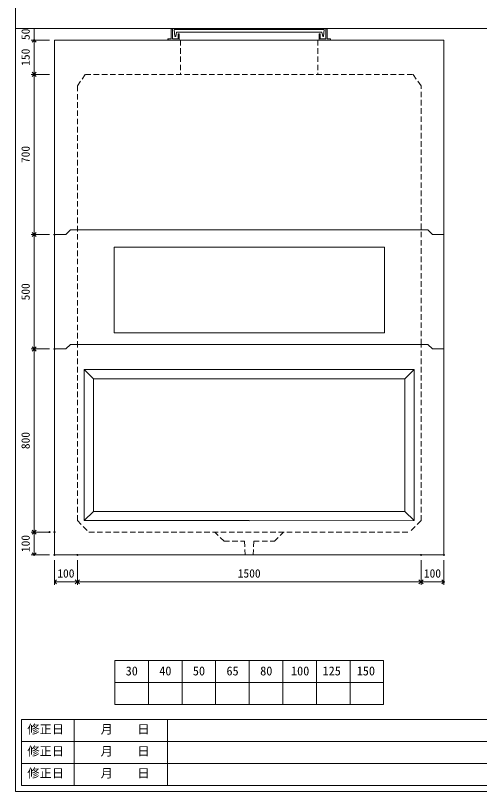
# Model space of a CAD drawing. Units: millimetres, scale not verified. Extents: x -6420 to 6420, y -3025 to 3025.
# Drawn here: x -1740 to 285, y -2675 to 715 of the extents above; entities that cross this region are included whole.
import ezdxf
from ezdxf.enums import TextEntityAlignment as Align

# ---------------------------------------------------------------- set-up
doc = ezdxf.new("R2010")
doc.units = ezdxf.units.MM
doc.header["$LTSCALE"] = 20
doc.header["$PDMODE"] = 32
doc.header["$PDSIZE"] = 4
doc.linetypes.add('DASHED1', pattern=[1.8, 1.2, -0.6])
doc.linetypes.add('USER2', pattern=[50.8, 31.75, -6.35, 6.35, -6.35])
doc.layers.add('0-1_Defpoints', color=7, linetype='Continuous')
for name, color, linetype, lineweight in [('0-2_waku', 7, 'Continuous', 18), ('0-3_gaikei', 7, 'Continuous', 18), ('0-4_kakure', 7, 'DASHED1', 5), ('0-5_sunpou', 7, 'Continuous', 5), ('0-8_uchigawa', 6, 'Continuous', 18), ('0-A_futa', 3, 'Continuous', 18), ('0-B_GL', 4, 'Continuous', 18), ('0-D_文字１', 7, 'Continuous', 18), ('1-2_uchigawa2', 6, 'USER2', 18)]:
    doc.layers.add(name, color=color, linetype=linetype, lineweight=lineweight)
doc.styles.add('ＭＳ ゴシック', font='')
doc.styles.get('ＭＳ ゴシック').set_extended_font_data('MS Gothic')

# ---------------------------------------------------------------- blocks, each defined once
blk = doc.blocks.new('_Open90')
at = {"layer": '0-5_sunpou'}
blk.add_line((0, 0), (-1, 0), dxfattribs=at)
blk.add_lwpolyline([(-0.5, 0.5), (0, 0), (-0.5, -0.5)], dxfattribs=at)
blk = doc.blocks.new('D62')
at = {"layer": '0-1_Defpoints'}
for p in [(1013.24, 2360.09), (924.21, 1860.09), (1013.24, 1860.09)]:
    blk.add_point(p, dxfattribs=at)
at = {"layer": '0-5_sunpou'}
for p, q in [((991.24, 2360.09), (911.21, 2360.09)), ((924.21, 2342.09), (924.21, 1878.09)), ((991.24, 1860.09), (911.21, 1860.09))]:
    blk.add_line(p, q, dxfattribs=at)
at = {"layer": '0-5_sunpou', "xscale": 18, "yscale": 18}
for p, rotation in [((924.21, 2360.09), 90), ((924.21, 1860.09), 270)]:
    blk.add_blockref('_Open90', p, dxfattribs=dict(at, rotation=rotation))
at = {"layer": '0-5_sunpou', "style": 'ＭＳ ゴシック'}
blk.add_text('500', height=36.66, rotation=90, dxfattribs=at).set_placement((916.21, 2072.59), align=Align.BOTTOM_LEFT)
blk = doc.blocks.new('D66')
at = {"layer": '0-1_Defpoints'}
for p in [(1013.24, 1860.09), (924.21, 1060.09), (1013.24, 1060.09)]:
    blk.add_point(p, dxfattribs=at)
at = {"layer": '0-5_sunpou'}
for p, q in [((991.24, 1860.09), (911.21, 1860.09)), ((924.21, 1842.09), (924.21, 1078.09)), ((991.24, 1060.09), (911.21, 1060.09))]:
    blk.add_line(p, q, dxfattribs=at)
at = {"layer": '0-5_sunpou', "xscale": 18, "yscale": 18}
for p, rotation in [((924.21, 1860.09), 90), ((924.21, 1060.09), 270)]:
    blk.add_blockref('_Open90', p, dxfattribs=dict(at, rotation=rotation))
at = {"layer": '0-5_sunpou', "style": 'ＭＳ ゴシック'}
blk.add_text('800', height=36.66, rotation=90, dxfattribs=at).set_placement((916.21, 1422.59), align=Align.BOTTOM_LEFT)
blk = doc.blocks.new('D67')
at = {"layer": '0-1_Defpoints'}
for p in [(991.24, 1060.09), (924.21, 960.09), (1013.24, 960.09)]:
    blk.add_point(p, dxfattribs=at)
at = {"layer": '0-5_sunpou'}
for p, q in [((969.24, 1060.09), (911.21, 1060.09)), ((924.21, 1042.09), (924.21, 978.09)), ((991.24, 960.09), (911.21, 960.09))]:
    blk.add_line(p, q, dxfattribs=at)
at = {"layer": '0-5_sunpou', "xscale": 18, "yscale": 18}
for p, rotation in [((924.21, 1060.09), 90), ((924.21, 960.09), 270)]:
    blk.add_blockref('_Open90', p, dxfattribs=dict(at, rotation=rotation))
at = {"layer": '0-5_sunpou', "style": 'ＭＳ ゴシック'}
blk.add_text('100', height=36.66, rotation=90, dxfattribs=at).set_placement((916.21, 972.59), align=Align.BOTTOM_LEFT)
blk = doc.blocks.new('D68')
at = {"layer": '0-1_Defpoints'}
for p in [(1013.24, 960.09), (1113.24, 960.09), (1113.24, 842.38)]:
    blk.add_point(p, dxfattribs=at)
at = {"layer": '0-5_sunpou'}
for p, q in [((1013.24, 938.09), (1013.24, 829.38)), ((1113.24, 938.09), (1113.24, 829.38)), ((1031.24, 842.38), (1095.24, 842.38))]:
    blk.add_line(p, q, dxfattribs=at)
at = {"layer": '0-5_sunpou', "xscale": 18, "yscale": 18, "rotation": 180}
blk.add_blockref('_Open90', (1013.24, 842.38), dxfattribs=at)
at = {"layer": '0-5_sunpou', "xscale": 18, "yscale": 18}
blk.add_blockref('_Open90', (1113.24, 842.38), dxfattribs=at)
at = {"layer": '0-5_sunpou', "style": 'ＭＳ ゴシック'}
blk.add_text('100', height=36.66, dxfattribs=at).set_placement((1025.74, 850.38), align=Align.BOTTOM_LEFT)
blk = doc.blocks.new('D69')
at = {"layer": '0-1_Defpoints'}
for p in [(1113.24, 960.09), (2613.24, 960.09), (2613.24, 842.38)]:
    blk.add_point(p, dxfattribs=at)
at = {"layer": '0-5_sunpou'}
for p, q in [((1113.24, 938.09), (1113.24, 829.38)), ((2613.24, 938.09), (2613.24, 829.38)), ((1131.24, 842.38), (2595.24, 842.38))]:
    blk.add_line(p, q, dxfattribs=at)
at = {"layer": '0-5_sunpou', "xscale": 18, "yscale": 18, "rotation": 180}
blk.add_blockref('_Open90', (1113.24, 842.38), dxfattribs=at)
at = {"layer": '0-5_sunpou', "xscale": 18, "yscale": 18}
blk.add_blockref('_Open90', (2613.24, 842.38), dxfattribs=at)
at = {"layer": '0-5_sunpou', "style": 'ＭＳ ゴシック'}
blk.add_text('1500', height=36.66, dxfattribs=at).set_placement((1813.24, 850.38), align=Align.BOTTOM_LEFT)
blk = doc.blocks.new('D70')
at = {"layer": '0-1_Defpoints'}
for p in [(2613.24, 960.09), (2713.24, 960.09), (2713.24, 842.38)]:
    blk.add_point(p, dxfattribs=at)
at = {"layer": '0-5_sunpou'}
for p, q in [((2613.24, 938.09), (2613.24, 829.38)), ((2713.24, 938.09), (2713.24, 829.38)), ((2631.24, 842.38), (2695.24, 842.38))]:
    blk.add_line(p, q, dxfattribs=at)
at = {"layer": '0-5_sunpou', "xscale": 18, "yscale": 18, "rotation": 180}
blk.add_blockref('_Open90', (2613.24, 842.38), dxfattribs=at)
at = {"layer": '0-5_sunpou', "xscale": 18, "yscale": 18}
blk.add_blockref('_Open90', (2713.24, 842.38), dxfattribs=at)
at = {"layer": '0-5_sunpou', "style": 'ＭＳ ゴシック'}
blk.add_text('100', height=36.66, dxfattribs=at).set_placement((2625.74, 850.38), align=Align.BOTTOM_LEFT)
blk = doc.blocks.new('_Open90_44')
at = {"layer": '0-5_sunpou'}
blk.add_line((0, 0), (-1, 0), dxfattribs=at)
blk.add_lwpolyline([(-0.5, 0.5), (0, 0), (-0.5, -0.5)], dxfattribs=at)
blk = doc.blocks.new('150')
at = {"layer": '0-5_sunpou'}
blk.add_line((8, 57), (8, -57), dxfattribs=at)
at = {"layer": '0-5_sunpou', "xscale": 18, "yscale": 18}
for p, rotation in [((8, 75), 90), ((8, -75), 270)]:
    blk.add_blockref('_Open90_44', p, dxfattribs=dict(at, rotation=rotation))
at = {"layer": '0-5_sunpou', "style": 'ＭＳ ゴシック'}
blk.add_text('150', height=36.66, rotation=90, dxfattribs=at).set_placement((0, -37.5), align=Align.BOTTOM_LEFT)
blk = doc.blocks.new('50')
at = {"layer": '0-5_sunpou'}
for p, q in [((57.6, 33.33), (-23.42, 33.33)), ((-10.42, 33.33), (-10.42, -16.67)), ((34.61, -16.67), (-23.42, -16.67)), ((56.61, -16.67), (-23.42, -16.67))]:
    blk.add_line(p, q, dxfattribs=at)
blk.add_point((-10.42, -16.67), dxfattribs=at)
at = {"layer": '0-5_sunpou', "style": 'ＭＳ ゴシック'}
blk.add_text('50', height=36.66, rotation=90, dxfattribs=at).set_placement((-18.42, -16.67), align=Align.BOTTOM_LEFT)
blk = doc.blocks.new('700')
at = {"layer": '0-5_sunpou'}
for p, q in [((75.03, 350), (-5, 350)), ((8, 332), (8, -332))]:
    blk.add_line(p, q, dxfattribs=at)
at = {"layer": '0-5_sunpou', "xscale": 18, "yscale": 18}
for p, rotation in [((8, 350), 90), ((8, -350), 270)]:
    blk.add_blockref('_Open90_44', p, dxfattribs=dict(at, rotation=rotation))
at = {"layer": '0-5_sunpou', "style": 'ＭＳ ゴシック'}
blk.add_text('700', height=36.66, rotation=90, dxfattribs=at).set_placement((0, -37.5), align=Align.BOTTOM_LEFT)

msp = doc.modelspace()

# ---------------------------------------------------------------- linework, layer by layer
at = {"layer": '0-2_waku'}
for p, q in [((-1740, 3025.04), (-1740, -2674.96)), ((-1306.67, -2102.71), (-1306.67, -2294.71)), ((-1306.67, -2102.71), (-1306.67, -2294.71)), ((-1306.67, -2102.71), (-1306.67, -2294.71)), ((-1306.67, -2102.71), (-1306.67, -2294.71)), ((-1306.67, -2102.71), (-133.33, -2102.71)), ((-1160, -2102.71), (-1160, -2294.71)), ((-1013.33, -2102.71), (-1013.33, -2294.71)), ((-1013.33, -2102.71), (-1013.33, -2294.71)), ((-866.67, -2102.71), (-866.67, -2294.71)), ((-720, -2102.71), (-720, -2294.71)), ((-573.33, -2102.71), (-573.33, -2294.71)), ((-426.67, -2102.71), (-426.67, -2294.71)), ((-280, -2102.71), (-280, -2294.71)), ((-133.33, -2102.71), (-133.33, -2294.71)), ((-1306.67, -2198.71), (-133.33, -2198.71)), ((-1306.67, -2294.71), (-133.33, -2294.71)), ((-1306.67, -2294.71), (-133.33, -2294.71)), ((-1713.33, -2360.3), (-1713.33, -2648.3)), ((-1713.33, -2360.3), (-1713.33, -2648.3)), ((-1713.33, -2360.3), (-1713.33, -2648.3)), ((-1713.33, -2360.3), (-1713.33, -2648.3)), ((-1713.33, -2360.3), (-1713.33, -2648.3)), ((-1713.33, -2360.3), (990.67, -2360.3)), ((-1483.33, -2360.3), (-1483.33, -2648.3)), ((-1076.67, -2360.3), (-1076.67, -2648.3)), ((-1076.67, -2360.3), (-1076.67, -2648.3)), ((-1713.33, -2456.3), (990.67, -2456.3)), ((-1713.33, -2552.3), (606.67, -2552.3)), ((-1740, -2674.96), (6420, -2674.96)), ((-1713.33, -2648.3), (990.67, -2648.3))]:
    msp.add_line(p, q, dxfattribs=at)
at = {"layer": '0-3_gaikei'}
for p, q in [((-1570, 608.29), (-1570, -741.71)), ((-1570, 608.29), (130, 608.29)), ((130, 608.29), (130, -741.71)), ((-1500, -221.71), (-1520, -241.71)), ((-1500, -221.71), (60, -221.71)), ((60, -221.71), (80, -241.71)), ((-1570, -241.71), (-1520, -241.71)), ((-1570, -241.71), (-1520, -241.71)), ((-1570, -241.71), (-1520, -241.71)), ((-1570, -241.71), (-1520, -241.71)), ((-1570, -241.71), (-1520, -241.71)), ((80, -241.71), (130, -241.71)), ((-1570, -741.71), (-1520, -741.71)), ((-1570, -741.71), (-1520, -741.71)), ((-1570, -741.71), (-1520, -741.71)), ((-1570, -741.71), (-1520, -741.71)), ((-1570, -741.71), (-1520, -741.71)), ((-1570, -741.71), (-1520, -741.71)), ((-1570, -741.71), (-1520, -741.71)), ((-1570, -741.71), (-1520, -741.71)), ((-1570, -741.71), (-1520, -741.71)), ((-1570, -741.71), (-1570, -1641.71)), ((-1570, -741.71), (-1520, -741.71)), ((-1570, -741.71), (-1520, -741.71)), ((-1570, -741.71), (-1520, -741.71)), ((-1570, -741.71), (-1520, -741.71)), ((-1570, -741.71), (-1520, -741.71)), ((-1570, -741.71), (-1520, -741.71)), ((-1570, -741.71), (-1520, -741.71)), ((-1570, -741.71), (-1520, -741.71)), ((-1570, -741.71), (-1520, -741.71)), ((-1570, -741.71), (-1520, -741.71)), ((-1570, -741.71), (-1520, -741.71)), ((-1570, -741.71), (-1520, -741.71)), ((-1570, -741.71), (-1520, -741.71)), ((-1570, -741.71), (-1520, -741.71)), ((-1570, -741.71), (-1520, -741.71)), ((-1570, -741.71), (-1520, -741.71)), ((-1570, -741.71), (-1520, -741.71)), ((-1570, -741.71), (-1520, -741.71)), ((-1500, -721.71), (-1520, -741.71)), ((-1500, -721.71), (-1520, -741.71)), ((-1500, -721.71), (-1520, -741.71)), ((-1500, -721.71), (-1520, -741.71)), ((-1500, -721.71), (-1520, -741.71)), ((-1500, -721.71), (-1520, -741.71)), ((-1500, -721.71), (-1520, -741.71)), ((-1500, -721.71), (-1520, -741.71)), ((-1500, -721.71), (-1520, -741.71)), ((-1500, -721.71), (-1520, -741.71)), ((-1500, -721.71), (-1520, -741.71)), ((-1500, -721.71), (-1520, -741.71)), ((-1500, -721.71), (-1520, -741.71)), ((-1500, -721.71), (-1520, -741.71)), ((-1500, -721.71), (-1520, -741.71)), ((-1500, -721.71), (-1520, -741.71)), ((-1500, -721.71), (-1520, -741.71)), ((-1500, -721.71), (-1520, -741.71)), ((-1500, -721.71), (-1520, -741.71)), ((-1500, -721.71), (-1520, -741.71)), ((-1500, -721.71), (-1520, -741.71)), ((-1500, -721.71), (-1520, -741.71)), ((-1500, -721.71), (60, -721.71)), ((-1500, -721.71), (60, -721.71)), ((-1500, -721.71), (60, -721.71)), ((-1500, -721.71), (60, -721.71)), ((-1500, -721.71), (60, -721.71)), ((-1500, -721.71), (60, -721.71)), ((-1500, -721.71), (60, -721.71)), ((-1500, -721.71), (60, -721.71)), ((-1500, -721.71), (60, -721.71)), ((-1500, -721.71), (60, -721.71)), ((-1500, -721.71), (60, -721.71)), ((-1500, -721.71), (60, -721.71)), ((-1500, -721.71), (60, -721.71)), ((-1500, -721.71), (60, -721.71)), ((-1500, -721.71), (60, -721.71)), ((-1500, -721.71), (60, -721.71)), ((-1500, -721.71), (60, -721.71)), ((-1500, -721.71), (60, -721.71)), ((-1500, -721.71), (60, -721.71)), ((-1500, -721.71), (60, -721.71)), ((-1500, -721.71), (60, -721.71)), ((-1500, -721.71), (60, -721.71)), ((60, -721.71), (80, -741.71)), ((60, -721.71), (80, -741.71)), ((60, -721.71), (80, -741.71)), ((60, -721.71), (80, -741.71)), ((60, -721.71), (80, -741.71)), ((60, -721.71), (80, -741.71)), ((60, -721.71), (80, -741.71)), ((60, -721.71), (80, -741.71)), ((60, -721.71), (80, -741.71)), ((60, -721.71), (80, -741.71)), ((60, -721.71), (80, -741.71)), ((60, -721.71), (80, -741.71)), ((60, -721.71), (80, -741.71)), ((60, -721.71), (80, -741.71)), ((60, -721.71), (80, -741.71)), ((60, -721.71), (80, -741.71)), ((60, -721.71), (80, -741.71)), ((60, -721.71), (80, -741.71)), ((60, -721.71), (80, -741.71)), ((60, -721.71), (80, -741.71)), ((60, -721.71), (80, -741.71)), ((60, -721.71), (80, -741.71)), ((80, -741.71), (130, -741.71)), ((80, -741.71), (130, -741.71)), ((80, -741.71), (130, -741.71)), ((80, -741.71), (130, -741.71)), ((80, -741.71), (130, -741.71)), ((80, -741.71), (130, -741.71)), ((80, -741.71), (130, -741.71)), ((80, -741.71), (130, -741.71)), ((80, -741.71), (130, -741.71)), ((80, -741.71), (130, -741.71)), ((80, -741.71), (130, -741.71)), ((80, -741.71), (130, -741.71)), ((80, -741.71), (130, -741.71)), ((80, -741.71), (130, -741.71)), ((80, -741.71), (130, -741.71)), ((80, -741.71), (130, -741.71)), ((80, -741.71), (130, -741.71)), ((80, -741.71), (130, -741.71)), ((80, -741.71), (130, -741.71)), ((80, -741.71), (130, -741.71)), ((80, -741.71), (130, -741.71)), ((80, -741.71), (130, -741.71)), ((130, -1641.71), (130, -741.71)), ((-1570, -1641.71), (130, -1641.71))]:
    msp.add_line(p, q, dxfattribs=at)
at = {"layer": '0-4_kakure'}
for p, q in [((-1020, 608.29), (-1020, 458.29)), ((-420, 608.29), (-420, 458.29)), ((-1470, 408.29), (-1435, 458.29)), ((-1435, 458.29), (-5, 458.29)), ((30, 408.29), (-5, 458.29)), ((-1470, 408.29), (-1470, -721.71)), ((30, -721.71), (30, 408.29)), ((-1470, -1491.71), (-1470, -721.71)), ((30, -1491.71), (30, -721.71)), ((-1470, -1491.71), (-1420, -1541.71)), ((30, -1491.71), (-20, -1541.71)), ((-1420, -1541.71), (-20, -1541.71)), ((-830, -1581.71), (-870, -1541.71)), ((-830, -1581.71), (-740, -1581.71)), ((-740, -1581.71), (-737.5, -1641.71)), ((-700, -1581.71), (-702.5, -1641.71))]:
    msp.add_line(p, q, dxfattribs=at)
msp.add_lwpolyline([(-700, -1581.71), (-610, -1581.71), (-570, -1541.71)], dxfattribs=at)
at = {"layer": '0-8_uchigawa'}
for p, q in [((-1440, -831.71), (-720, -831.71)), ((-1440, -831.71), (-1440, -1491.71)), ((-1400, -871.71), (-1440, -831.71)), ((0, -831.71), (-720, -831.71)), ((-40, -871.71), (0, -831.71)), ((0, -831.71), (0, -1491.71)), ((0, -831.71), (0, -1491.71)), ((-1400, -871.71), (-1400, -1451.71)), ((-1400, -871.71), (-720, -871.71)), ((-1400, -871.71), (-720, -871.71)), ((-40, -871.71), (-720, -871.71)), ((-40, -871.71), (-40, -1451.71)), ((-1400, -1451.71), (-1440, -1491.71)), ((-1400, -1451.71), (-720, -1451.71)), ((-1440, -1491.71), (-720, -1491.71)), ((-719.31, -1492.4), (0, -1491.71))]:
    msp.add_line(p, q, dxfattribs=at)
msp.add_lwpolyline([(-720, -1451.71), (-40, -1451.71), (0, -1491.71)], dxfattribs=at)
at = {"layer": '0-A_futa'}
for p, q in [((-1060, 656.29), (-1060, 613.29)), ((-1058, 658.29), (-1055, 658.29)), ((-1055, 658.29), (-1055, 613.29)), ((-1047.19, 653.79), (-392.86, 653.79)), ((-1047.19, 653.79), (-1044.7, 623.79)), ((-392.86, 653.79), (-395.11, 623.79)), ((-385, 658.29), (-382, 658.29)), ((-385, 658.29), (-385, 613.29)), ((-380, 656.29), (-380, 613.29)), ((-1075, 611.29), (-1075, 610.29)), ((-1073, 613.29), (-1060, 613.29)), ((-1055, 613.29), (-1030, 613.29)), ((-1044.7, 623.79), (-1040.99, 623.79)), ((-1036.67, 642.79), (-1040.99, 623.79)), ((-1036.67, 642.79), (-403.33, 642.79)), ((-1030, 633.29), (-1030, 613.29)), ((-1028, 635.29), (-1027, 635.29)), ((-1025, 633.29), (-1025, 608.29)), ((-415, 633.29), (-415, 608.29)), ((-412, 635.29), (-413, 635.29)), ((-410, 633.29), (-410, 613.29)), ((-385, 613.29), (-410, 613.29)), ((-403.33, 642.79), (-399.01, 623.79)), ((-395.11, 623.79), (-399.01, 623.79)), ((-367, 613.29), (-380, 613.29)), ((-365, 611.29), (-365, 610.29)), ((-1020, 608.29), (-1073, 608.29)), ((-415, 608.29), (-367, 608.29))]:
    msp.add_line(p, q, dxfattribs=at)
for centre, start, end in [((-1058, 656.29), 90, 180), ((-382, 656.29), 0, 90), ((-1073, 611.29), 90, 180), ((-1073, 610.29), 180, 270), ((-1028, 633.29), 90, 180), ((-1027, 633.29), 0, 90), ((-413, 633.29), 90, 180), ((-412, 633.29), 0, 90), ((-367, 611.29), 0, 90), ((-367, 610.29), 270, 0)]:
    msp.add_arc(centre, 2, start, end, dxfattribs=at)
at = {"layer": '0-B_GL'}
msp.add_line((-1740, 658.29), (6420, 658.29), dxfattribs=at)
at = {"layer": '1-2_uchigawa2'}
for p, q in [((-1310, -296.71), (-720, -296.71)), ((-1310, -296.71), (-1310, -671.71)), ((-130, -296.71), (-720, -296.71)), ((-130, -296.71), (-130, -671.71)), ((-1310, -671.71), (-720, -671.71)), ((-130, -671.71), (-720, -671.71))]:
    msp.add_line(p, q, dxfattribs=at)

# ---------------------------------------------------------------- block references
at = {"layer": '0-5_sunpou'}
for name, p in [('50', (-1648.61, 624.96)), ('150', (-1667.03, 533.29)), ('700', (-1667.03, 108.29)), ('D62', (-2583.24, -2601.8)), ('D66', (-2583.24, -2601.8)), ('D67', (-2583.24, -2601.8)), ('D68', (-2583.24, -2601.8)), ('D69', (-2583.24, -2601.8)), ('D70', (-2583.24, -2601.8))]:
    msp.add_blockref(name, p, dxfattribs=at)

# ---------------------------------------------------------------- texts
at = {"layer": '0-D_文字１', "style": 'ＭＳ ゴシック'}
for s, p in [('30', (-1259.25, -2179.55)), ('40', (-1112.58, -2179.55)), ('50', (-965.92, -2179.55)), ('65', (-819.25, -2179.55)), ('80', (-672.04, -2179.55)), ('100', (-537.54, -2179.55)), ('125', (-399.69, -2179.55)), ('150', (-250.67, -2179.55)), ('修正日', (-1688.47, -2434.02)), ('\u3000\u3000月\u3000\u3000日', (-1474.93, -2434.02)), ('修正日', (-1688.47, -2530.02)), ('\u3000\u3000月\u3000\u3000日', (-1474.93, -2530.02)), ('修正日', (-1688.47, -2626.02)), ('\u3000\u3000月\u3000\u3000日', (-1474.93, -2626.02))]:
    msp.add_text(s, height=39.1, dxfattribs=at).set_placement(p, align=Align.BOTTOM_LEFT)

doc.saveas('drawing.dxf')
